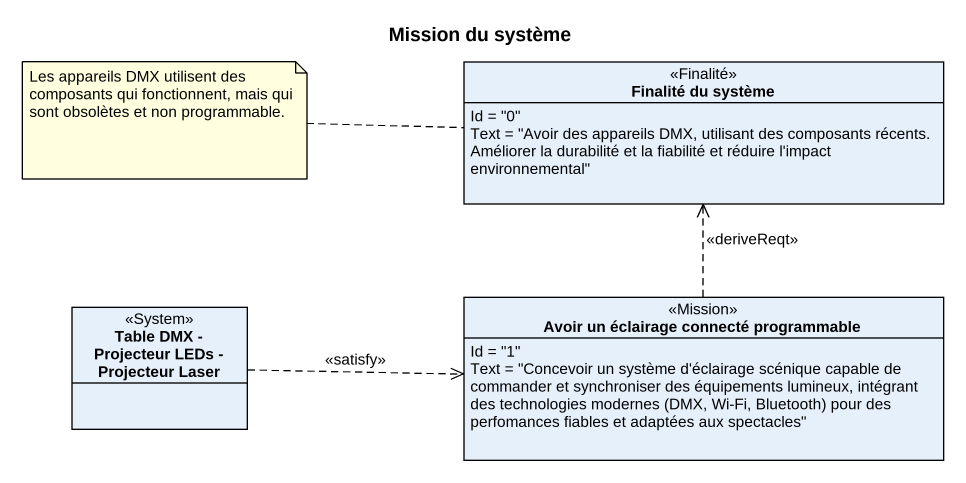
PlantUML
@startuml
title Mission du système
hide circle
hide empty members
class "Finalité du système" as Finalité_du_système <<Finalité>> {
  Id = "0"
  Text = "Avoir des appareils DMX, utilisant des composants récents. Améliorer la durabilité et la fiabilité et réduire l'impact environnemental"
}
class "Table DMX - Projecteur LEDs - Projecteur Laser" as Table_DMX_Projecteur_LEDs <<System>>
class "Avoir un éclairage connecté programmable" as Avoir_un_éclairage_connecté <<Mission>> {
  Id = "1"
  {field} Text = "Concevoir un système d'éclairage scénique capable de commander et synchroniser des équipements lumineux, intégrant des technologies modernes (DMX, Wi-Fi, Bluetooth) pour des perfomances fiables et adaptées aux spectacles"
}
Table_DMX_Projecteur_LEDs .right.> Avoir_un_éclairage_connecté : <<satisfy>>
Avoir_un_éclairage_connecté .up.> Finalité_du_système : <<deriveReqt>>
note left of Finalité_du_système : Les appareils DMX utilisent des composants qui fonctionnent, mais qui sont obsolètes et non programmable.
@enduml
